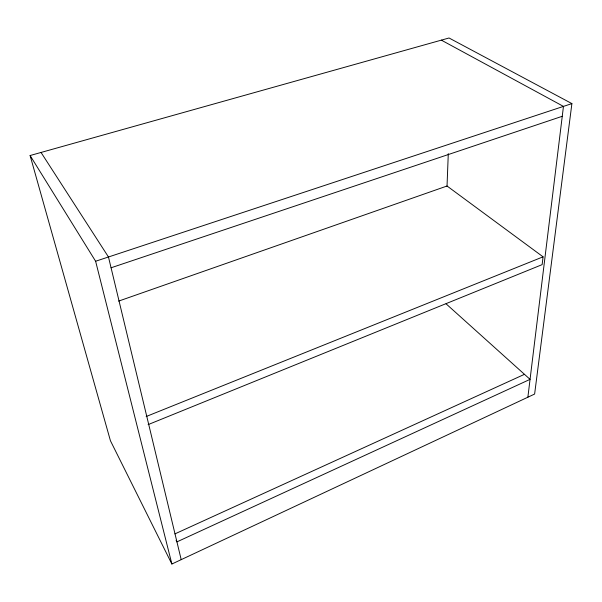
<?xml version="1.0" encoding="UTF-8"?>
<svg xmlns="http://www.w3.org/2000/svg" width="602" height="602" viewBox="0 0 602 602"><rect width="100%" height="100%" fill="white"/><g stroke="black" fill="none" stroke-linecap="round" stroke-linejoin="round"><path stroke-width="0.9" d="M447.015 186.492L448.287 153.653M118.632 301.105L447.03 186.01L543.072 256.828L542.131 264.632L148.115 424.621M527.871 397.215L563.464 106.396L441.356 40.138M571.9 103.597L534.621 394.054L171.879 564.014L110.444 440.777L30.1 155.527L449.032 37.986L571.9 103.597L95.62 261.245L30.1 155.527M174.919 533.891L524.47 374.324M146.166 416.531L543.072 256.828M111.069 267.785L562.253 116.291M446.067 303.814L530.061 379.35L176.928 541.875L176.108 540.28M41.041 152.456L108.473 256.994L181.202 559.649M95.62 261.245L171.879 564.014"/></g></svg>
